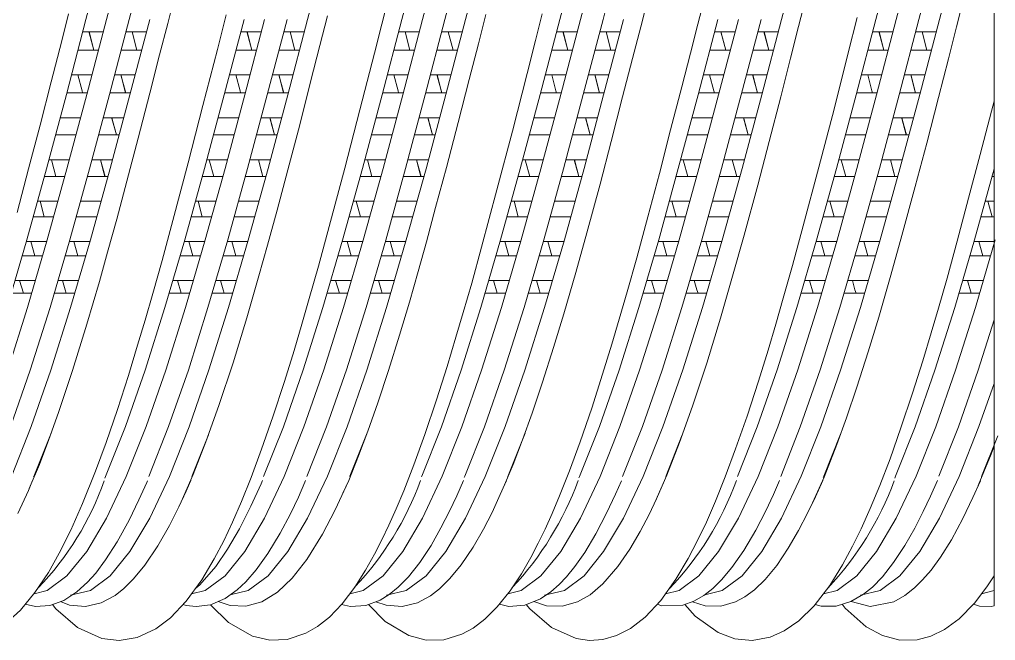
# Model space of a CAD drawing. Header units: millimetres. Extents: x 4229 to 8429, y -1187 to 1783.
# Drawn here: x 6827.3 to 6948.8, y 1158.5 to 1235.7 of the extents above; entities that cross this region are included whole.
import ezdxf

# ---------------------------------------------------------------- set-up
doc = ezdxf.new("R2010")
doc.units = ezdxf.units.MM

msp = doc.modelspace()

# ---------------------------------------------------------------- linework, layer by layer
at = {"lineweight": 5}
msp.add_line((6948.59, 1308.62), (6948.59, 1162.83), dxfattribs=at)
at = {"linetype": 'Continuous', "lineweight": 5}
for p, q in [((6838.06, 1245.06), (6835.61, 1235.73)), ((6840.62, 1245.06), (6838.17, 1235.73)), ((6843.42, 1245.06), (6840.98, 1235.73)), ((6865.65, 1245.09), (6863.18, 1235.72)), ((6877.39, 1245.09), (6874.91, 1235.72)), ((6879.94, 1245.09), (6877.47, 1235.72)), ((6882.75, 1245.09), (6880.27, 1235.72)), ((6885.29, 1245.06), (6882.84, 1235.73)), ((6897.02, 1245.06), (6894.57, 1235.73)), ((6899.58, 1245.06), (6897.13, 1235.73)), ((6902.38, 1245.06), (6899.94, 1235.73)), ((6924.61, 1245.09), (6922.13, 1235.72)), ((6936.35, 1245.09), (6933.87, 1235.72)), ((6938.9, 1245.09), (6936.43, 1235.72)), ((6941.71, 1245.09), (6939.23, 1235.72)), ((6944.24, 1245.06), (6941.8, 1235.73)), ((6846.69, 1238.85), (6845.78, 1235.26)), ((6905.85, 1239.64), (6904.63, 1234.84)), ((6925.52, 1239.74), (6924.28, 1234.88)), ((6945.16, 1239.68), (6943.93, 1234.83)), ((6872.42, 1235.18), (6873.16, 1238.08)), ((6911.74, 1235.18), (6912.47, 1238.04)), ((6832.59, 1233.09), (6833.43, 1236.44)), ((6851.97, 1232.01), (6853.07, 1236.32)), ((6865.66, 1236.21), (6864.72, 1232.51)), ((6885.35, 1236.35), (6884.44, 1232.72)), ((6891.56, 1233.11), (6892.39, 1236.44)), ((6835.61, 1235.73), (6833.17, 1226.4)), ((6838.17, 1235.73), (6835.72, 1226.4)), ((6840.98, 1235.73), (6838.53, 1226.4)), ((6843.54, 1235.74), (6841.07, 1226.37)), ((6845.78, 1235.26), (6844.77, 1231.34)), ((6855.28, 1235.74), (6852.8, 1226.37)), ((6857.83, 1235.74), (6855.36, 1226.37)), ((6860.64, 1235.74), (6858.16, 1226.37)), ((6863.18, 1235.72), (6860.73, 1226.38)), ((6871.49, 1231.54), (6872.42, 1235.18)), ((6874.91, 1235.72), (6872.46, 1226.38)), ((6877.47, 1235.72), (6875.02, 1226.38)), ((6880.27, 1235.72), (6877.83, 1226.38)), ((6882.84, 1235.73), (6880.39, 1226.4)), ((6894.57, 1235.73), (6892.13, 1226.4)), ((6897.13, 1235.73), (6894.68, 1226.4)), ((6899.94, 1235.73), (6897.49, 1226.4)), ((6902.5, 1235.74), (6900.02, 1226.37)), ((6910.81, 1231.56), (6911.74, 1235.18)), ((6914.24, 1235.74), (6911.76, 1226.37)), ((6916.79, 1235.74), (6914.32, 1226.37)), ((6919.6, 1235.74), (6917.12, 1226.37)), ((6922.13, 1235.72), (6919.69, 1226.38)), ((6930.46, 1231.59), (6931.58, 1235.98)), ((6933.87, 1235.72), (6931.42, 1226.38)), ((6936.43, 1235.72), (6933.98, 1226.38)), ((6939.23, 1235.72), (6936.79, 1226.38)), ((6941.8, 1235.73), (6939.35, 1226.4)), ((6835.21, 1234.19), (6837.76, 1234.19)), ((6835.35, 1234.8), (6835.35, 1234.8)), ((6835.35, 1234.19), (6837.74, 1234.19)), ((6836.03, 1234.07), (6836, 1234.19)), ((6836.6, 1231.93), (6836.01, 1234.19)), ((6836.59, 1231.93), (6836.03, 1234.07)), ((6840.55, 1234.19), (6843.11, 1234.19)), ((6840.57, 1234.19), (6843.12, 1234.19)), ((6841.96, 1231.93), (6841.36, 1234.19)), ((6841.96, 1231.93), (6841.37, 1234.19)), ((6854.86, 1234.19), (6857.41, 1234.19)), ((6855, 1234.8), (6855, 1234.8)), ((6855, 1234.19), (6857.39, 1234.19)), ((6855.68, 1234.07), (6855.65, 1234.19)), ((6856.25, 1231.93), (6855.66, 1234.19)), ((6856.25, 1231.93), (6855.68, 1234.07)), ((6860.2, 1234.19), (6862.77, 1234.19)), ((6860.22, 1234.19), (6862.78, 1234.19)), ((6861.61, 1231.93), (6861.01, 1234.19)), ((6861.61, 1231.93), (6861.02, 1234.19)), ((6874.53, 1234.19), (6877.09, 1234.19)), ((6874.67, 1234.8), (6874.67, 1234.8)), ((6874.67, 1234.19), (6877.06, 1234.19)), ((6875.35, 1234.07), (6875.32, 1234.19)), ((6875.92, 1231.93), (6875.33, 1234.19)), ((6875.92, 1231.93), (6875.35, 1234.07)), ((6879.87, 1234.19), (6882.44, 1234.19)), ((6879.89, 1234.19), (6882.45, 1234.19)), ((6881.28, 1231.93), (6880.68, 1234.19)), ((6881.28, 1231.93), (6880.69, 1234.19)), ((6894.17, 1234.19), (6896.72, 1234.19)), ((6894.31, 1234.8), (6894.31, 1234.8)), ((6894.31, 1234.19), (6896.7, 1234.19)), ((6894.99, 1234.07), (6894.96, 1234.19)), ((6895.56, 1231.93), (6894.97, 1234.19)), ((6895.55, 1231.93), (6894.99, 1234.07)), ((6899.51, 1234.19), (6902.07, 1234.19)), ((6899.53, 1234.19), (6902.08, 1234.19)), ((6900.92, 1231.93), (6900.32, 1234.19)), ((6900.92, 1231.93), (6900.33, 1234.19)), ((6904.63, 1234.84), (6903.62, 1230.9)), ((6913.82, 1234.19), (6916.37, 1234.19)), ((6913.96, 1234.8), (6913.96, 1234.8)), ((6913.96, 1234.19), (6916.35, 1234.19)), ((6914.64, 1234.07), (6914.61, 1234.19)), ((6915.21, 1231.93), (6914.62, 1234.19)), ((6915.21, 1231.93), (6914.64, 1234.07)), ((6919.16, 1234.19), (6921.72, 1234.19)), ((6919.18, 1234.19), (6921.74, 1234.19)), ((6920.57, 1231.93), (6919.97, 1234.19)), ((6920.57, 1231.93), (6919.98, 1234.19)), ((6924.28, 1234.88), (6923.27, 1230.92)), ((6933.48, 1234.19), (6936.04, 1234.19)), ((6933.62, 1234.8), (6933.62, 1234.8)), ((6933.62, 1234.19), (6936.02, 1234.19)), ((6934.31, 1234.07), (6934.27, 1234.19)), ((6934.87, 1231.93), (6934.29, 1234.19)), ((6934.87, 1231.93), (6934.31, 1234.07)), ((6938.82, 1234.19), (6941.39, 1234.19)), ((6938.85, 1234.19), (6941.4, 1234.19)), ((6940.23, 1231.93), (6939.64, 1234.19)), ((6940.24, 1231.93), (6939.65, 1234.19)), ((6943.93, 1234.83), (6942.92, 1230.86)), ((6831.29, 1227.97), (6832.59, 1233.09)), ((6864.72, 1232.51), (6863.56, 1227.99)), ((6884.44, 1232.72), (6883.3, 1228.26)), ((6890.52, 1229.04), (6891.56, 1233.11)), ((6837.17, 1231.93), (6834.62, 1231.93)), ((6837.15, 1231.93), (6835.35, 1231.93)), ((6842.53, 1231.93), (6839.96, 1231.93)), ((6842.53, 1231.93), (6839.98, 1231.93)), ((6844.77, 1231.34), (6843.54, 1226.56)), ((6850.17, 1225.04), (6851.97, 1232.01)), ((6856.83, 1231.93), (6854.27, 1231.93)), ((6856.8, 1231.93), (6855, 1231.93)), ((6862.18, 1231.93), (6859.61, 1231.93)), ((6862.18, 1231.93), (6859.63, 1231.93)), ((6869.7, 1224.5), (6871.49, 1231.54)), ((6876.5, 1231.93), (6873.94, 1231.93)), ((6876.47, 1231.93), (6874.67, 1231.93)), ((6881.85, 1231.93), (6879.28, 1231.93)), ((6881.85, 1231.93), (6879.3, 1231.93)), ((6896.13, 1231.93), (6893.58, 1231.93)), ((6896.11, 1231.93), (6894.31, 1231.93)), ((6901.49, 1231.93), (6898.92, 1231.93)), ((6901.49, 1231.93), (6898.94, 1231.93)), ((6909.73, 1227.36), (6910.81, 1231.56)), ((6915.79, 1231.93), (6913.23, 1231.93)), ((6915.76, 1231.93), (6913.96, 1231.93)), ((6921.14, 1231.93), (6918.57, 1231.93)), ((6921.14, 1231.93), (6918.59, 1231.93)), ((6928.68, 1224.57), (6930.46, 1231.59)), ((6935.45, 1231.93), (6932.9, 1231.93)), ((6935.42, 1231.93), (6933.62, 1231.93)), ((6940.8, 1231.93), (6938.23, 1231.93)), ((6940.81, 1231.93), (6938.26, 1231.93)), ((6903.62, 1230.9), (6902.38, 1226.11)), ((6923.27, 1230.92), (6922.05, 1226.13)), ((6942.92, 1230.86), (6941.68, 1226.02)), ((6833.81, 1228.84), (6836.36, 1228.84)), ((6834.6, 1228.84), (6835.12, 1226.86)), ((6835.35, 1228.84), (6836.34, 1228.84)), ((6839.15, 1228.84), (6841.71, 1228.84)), ((6839.17, 1228.84), (6841.71, 1228.84)), ((6839.96, 1228.84), (6839.99, 1228.73)), ((6839.97, 1228.84), (6840.52, 1226.76)), ((6853.46, 1228.84), (6856.01, 1228.84)), ((6854.25, 1228.84), (6854.78, 1226.86)), ((6855, 1228.84), (6855.99, 1228.84)), ((6858.8, 1228.84), (6861.36, 1228.84)), ((6858.82, 1228.84), (6861.36, 1228.84)), ((6859.61, 1228.84), (6859.64, 1228.73)), ((6859.62, 1228.84), (6860.17, 1226.76)), ((6873.13, 1228.84), (6875.68, 1228.84)), ((6873.92, 1228.84), (6874.45, 1226.86)), ((6874.67, 1228.84), (6875.66, 1228.84)), ((6878.47, 1228.84), (6881.04, 1228.84)), ((6878.49, 1228.84), (6881.04, 1228.84)), ((6879.28, 1228.84), (6879.31, 1228.73)), ((6879.29, 1228.84), (6879.84, 1226.76)), ((6888.66, 1221.84), (6890.52, 1229.04)), ((6892.77, 1228.84), (6895.32, 1228.84)), ((6893.56, 1228.84), (6894.08, 1226.86)), ((6894.31, 1228.84), (6895.3, 1228.84)), ((6898.11, 1228.84), (6900.67, 1228.84)), ((6898.13, 1228.84), (6900.67, 1228.84)), ((6898.92, 1228.84), (6898.95, 1228.73)), ((6898.92, 1228.84), (6899.48, 1226.76)), ((6912.42, 1228.84), (6914.97, 1228.84)), ((6913.21, 1228.84), (6913.74, 1226.86)), ((6913.96, 1228.84), (6914.95, 1228.84)), ((6917.76, 1228.84), (6920.32, 1228.84)), ((6917.78, 1228.84), (6920.32, 1228.84)), ((6918.57, 1228.84), (6918.6, 1228.73)), ((6918.58, 1228.84), (6919.13, 1226.76)), ((6932.08, 1228.84), (6934.64, 1228.84)), ((6932.88, 1228.84), (6933.4, 1226.86)), ((6933.62, 1228.84), (6934.62, 1228.84)), ((6937.42, 1228.84), (6939.99, 1228.84)), ((6937.45, 1228.84), (6939.99, 1228.84)), ((6938.24, 1228.84), (6938.27, 1228.73)), ((6938.24, 1228.84), (6938.79, 1226.76)), ((6829.9, 1222.61), (6831.29, 1227.97)), ((6839.99, 1228.73), (6840.55, 1226.62)), ((6859.64, 1228.73), (6860.2, 1226.62)), ((6863.56, 1227.99), (6862.2, 1222.66)), ((6879.31, 1228.73), (6879.87, 1226.62)), ((6883.3, 1228.26), (6881.93, 1222.95)), ((6898.95, 1228.73), (6899.51, 1226.62)), ((6918.6, 1228.73), (6919.16, 1226.62)), ((6938.27, 1228.73), (6938.83, 1226.62)), ((6835.77, 1226.62), (6833.22, 1226.62)), ((6835.12, 1226.86), (6835.19, 1226.62)), ((6835.76, 1226.62), (6835.35, 1226.62)), ((6841.13, 1226.62), (6838.57, 1226.62)), ((6841.12, 1226.62), (6838.58, 1226.62)), ((6840.52, 1226.76), (6840.55, 1226.62)), ((6843.54, 1226.56), (6842.1, 1221)), ((6855.42, 1226.62), (6852.87, 1226.62)), ((6854.78, 1226.86), (6854.84, 1226.62)), ((6855.41, 1226.62), (6855, 1226.62)), ((6860.78, 1226.62), (6858.22, 1226.62)), ((6860.77, 1226.62), (6858.24, 1226.62)), ((6860.17, 1226.76), (6860.2, 1226.62)), ((6875.1, 1226.62), (6872.54, 1226.62)), ((6874.45, 1226.86), (6874.51, 1226.62)), ((6875.08, 1226.62), (6874.67, 1226.62)), ((6880.45, 1226.62), (6877.89, 1226.62)), ((6880.45, 1226.62), (6877.91, 1226.62)), ((6879.84, 1226.76), (6879.88, 1226.62)), ((6894.73, 1226.62), (6892.18, 1226.62)), ((6894.08, 1226.86), (6894.15, 1226.62)), ((6894.71, 1226.62), (6894.31, 1226.62)), ((6900.09, 1226.62), (6897.52, 1226.62)), ((6900.08, 1226.62), (6897.54, 1226.62)), ((6899.48, 1226.76), (6899.51, 1226.62)), ((6908.35, 1222), (6909.73, 1227.36)), ((6914.38, 1226.62), (6911.83, 1226.62)), ((6913.74, 1226.86), (6913.8, 1226.62)), ((6914.37, 1226.62), (6913.96, 1226.62)), ((6919.74, 1226.62), (6917.18, 1226.62)), ((6919.73, 1226.62), (6917.2, 1226.62)), ((6919.13, 1226.76), (6919.16, 1226.62)), ((6934.05, 1226.62), (6931.5, 1226.62)), ((6933.4, 1226.86), (6933.46, 1226.62)), ((6934.03, 1226.62), (6933.62, 1226.62)), ((6939.4, 1226.62), (6936.84, 1226.62)), ((6939.4, 1226.62), (6936.86, 1226.62)), ((6938.79, 1226.76), (6938.83, 1226.62)), ((6833.17, 1226.4), (6830.69, 1217.19)), ((6835.72, 1226.4), (6833.25, 1217.19)), ((6838.53, 1226.4), (6836.05, 1217.19)), ((6841.07, 1226.37), (6838.62, 1217.2)), ((6852.8, 1226.37), (6850.35, 1217.2)), ((6855.36, 1226.37), (6852.91, 1217.2)), ((6858.16, 1226.37), (6855.72, 1217.2)), ((6860.73, 1226.38), (6858.28, 1217.21)), ((6872.46, 1226.38), (6870.02, 1217.21)), ((6875.02, 1226.38), (6872.57, 1217.21)), ((6877.83, 1226.38), (6875.38, 1217.21)), ((6880.39, 1226.4), (6877.92, 1217.19)), ((6892.13, 1226.4), (6889.65, 1217.19)), ((6894.68, 1226.4), (6892.21, 1217.19)), ((6897.49, 1226.4), (6895.01, 1217.19)), ((6900.02, 1226.37), (6897.58, 1217.2)), ((6902.38, 1226.11), (6900.95, 1220.56)), ((6911.76, 1226.37), (6909.31, 1217.2)), ((6914.32, 1226.37), (6911.87, 1217.2)), ((6917.12, 1226.37), (6914.68, 1217.2)), ((6919.69, 1226.38), (6917.24, 1217.21)), ((6922.05, 1226.13), (6920.62, 1220.55)), ((6931.42, 1226.38), (6928.98, 1217.21)), ((6933.98, 1226.38), (6931.53, 1217.21)), ((6936.79, 1226.38), (6934.34, 1217.21)), ((6939.35, 1226.4), (6936.87, 1217.19)), ((6941.68, 1226.02), (6940.21, 1220.37)), ((6948.28, 1224.36), (6948.59, 1225.58)), ((6835.35, 1225.04), (6835.35, 1225.04)), ((6848.33, 1217.92), (6850.17, 1225.04)), ((6855, 1225.04), (6855, 1225.04)), ((6867.83, 1217.27), (6869.7, 1224.5)), ((6874.67, 1225.04), (6874.67, 1225.04)), ((6894.31, 1225.04), (6894.31, 1225.04)), ((6913.96, 1225.04), (6913.96, 1225.04)), ((6926.81, 1217.36), (6928.68, 1224.57)), ((6933.62, 1225.04), (6933.62, 1225.04)), ((6946.87, 1218.95), (6948.28, 1224.36)), ((6832.4, 1223.53), (6834.95, 1223.53)), ((6837.75, 1223.53), (6840.3, 1223.53)), ((6837.76, 1223.53), (6840.3, 1223.53)), ((6839.11, 1222.45), (6838.82, 1223.53)), ((6838.85, 1223.41), (6838.82, 1223.53)), ((6839.4, 1221.38), (6838.85, 1223.41)), ((6852.05, 1223.53), (6854.6, 1223.53)), ((6857.41, 1223.53), (6859.95, 1223.53)), ((6857.41, 1223.53), (6859.95, 1223.53)), ((6858.76, 1222.45), (6858.47, 1223.53)), ((6858.51, 1223.41), (6858.47, 1223.53)), ((6859.05, 1221.38), (6858.51, 1223.41)), ((6871.72, 1223.53), (6874.27, 1223.53)), ((6877.08, 1223.53), (6879.63, 1223.53)), ((6877.08, 1223.53), (6879.62, 1223.53)), ((6878.43, 1222.45), (6878.14, 1223.53)), ((6878.18, 1223.41), (6878.14, 1223.53)), ((6878.72, 1221.38), (6878.18, 1223.41)), ((6881.93, 1222.95), (6880.45, 1217.33)), ((6891.36, 1223.53), (6893.91, 1223.53)), ((6896.71, 1223.53), (6899.26, 1223.53)), ((6896.72, 1223.53), (6899.26, 1223.53)), ((6898.07, 1222.45), (6897.78, 1223.53)), ((6897.81, 1223.41), (6897.78, 1223.53)), ((6898.36, 1221.38), (6897.81, 1223.41)), ((6911.01, 1223.53), (6913.56, 1223.53)), ((6916.36, 1223.53), (6918.91, 1223.53)), ((6916.37, 1223.53), (6918.91, 1223.53)), ((6917.72, 1222.45), (6917.43, 1223.53)), ((6917.47, 1223.41), (6917.43, 1223.53)), ((6918.01, 1221.38), (6917.47, 1223.41)), ((6930.67, 1223.53), (6933.23, 1223.53)), ((6936.03, 1223.53), (6938.58, 1223.53)), ((6936.04, 1223.53), (6938.58, 1223.53)), ((6937.39, 1222.45), (6937.1, 1223.53)), ((6937.13, 1223.41), (6937.1, 1223.53)), ((6937.67, 1221.38), (6937.13, 1223.41)), ((6828.48, 1217.18), (6829.9, 1222.61)), ((6839.4, 1221.38), (6839.11, 1222.45)), ((6859.05, 1221.38), (6858.76, 1222.45)), ((6862.2, 1222.66), (6860.73, 1217.04)), ((6878.72, 1221.38), (6878.43, 1222.45)), ((6886.74, 1214.54), (6888.66, 1221.84)), ((6898.36, 1221.38), (6898.07, 1222.45)), ((6906.95, 1216.61), (6908.35, 1222)), ((6918.01, 1221.38), (6917.72, 1222.45)), ((6937.68, 1221.38), (6937.39, 1222.45)), ((6834.37, 1221.38), (6831.82, 1221.38)), ((6839.73, 1221.38), (6837.18, 1221.38)), ((6839.72, 1221.38), (6837.18, 1221.38)), ((6842.1, 1221), (6840.7, 1215.62)), ((6854.02, 1221.38), (6851.47, 1221.38)), ((6859.37, 1221.38), (6856.83, 1221.38)), ((6859.38, 1221.38), (6856.84, 1221.38)), ((6873.69, 1221.38), (6871.14, 1221.38)), ((6879.05, 1221.38), (6876.5, 1221.38)), ((6879.05, 1221.38), (6876.51, 1221.38)), ((6893.33, 1221.38), (6890.78, 1221.38)), ((6898.69, 1221.38), (6896.14, 1221.38)), ((6898.68, 1221.38), (6896.14, 1221.38)), ((6900.95, 1220.56), (6899.57, 1215.27)), ((6912.98, 1221.38), (6910.43, 1221.38)), ((6918.33, 1221.38), (6915.79, 1221.38)), ((6918.34, 1221.38), (6915.8, 1221.38)), ((6920.62, 1220.55), (6919.19, 1215.15)), ((6932.65, 1221.38), (6930.1, 1221.38)), ((6938, 1221.38), (6935.46, 1221.38)), ((6938, 1221.38), (6935.46, 1221.38)), ((6940.21, 1220.37), (6938.78, 1214.98)), ((6830.98, 1218.29), (6833.54, 1218.29)), ((6831.35, 1218.13), (6831.31, 1218.29)), ((6831.87, 1216.23), (6831.35, 1218.13)), ((6836.35, 1218.29), (6838.9, 1218.29)), ((6836.35, 1218.29), (6838.89, 1218.29)), ((6837.41, 1218.29), (6837.76, 1216.98)), ((6837.42, 1218.29), (6837.98, 1216.23)), ((6846.44, 1210.75), (6848.33, 1217.92)), ((6850.64, 1218.29), (6853.19, 1218.29)), ((6851, 1218.13), (6850.96, 1218.29)), ((6851.52, 1216.23), (6851, 1218.13)), ((6856, 1218.29), (6858.55, 1218.29)), ((6856, 1218.29), (6858.54, 1218.29)), ((6857.06, 1218.29), (6857.41, 1216.98)), ((6857.07, 1218.29), (6857.63, 1216.23)), ((6870.31, 1218.29), (6872.86, 1218.29)), ((6870.67, 1218.13), (6870.63, 1218.29)), ((6871.19, 1216.23), (6870.67, 1218.13)), ((6875.67, 1218.29), (6878.22, 1218.29)), ((6875.67, 1218.29), (6878.21, 1218.29)), ((6876.73, 1218.29), (6877.08, 1216.98)), ((6876.74, 1218.29), (6877.31, 1216.23)), ((6889.94, 1218.29), (6892.5, 1218.29)), ((6890.31, 1218.13), (6890.27, 1218.29)), ((6890.83, 1216.23), (6890.31, 1218.13)), ((6895.31, 1218.29), (6897.86, 1218.29)), ((6895.31, 1218.29), (6897.84, 1218.29)), ((6896.37, 1218.29), (6896.72, 1216.98)), ((6896.38, 1218.29), (6896.94, 1216.23)), ((6909.6, 1218.29), (6912.15, 1218.29)), ((6909.96, 1218.13), (6909.92, 1218.29)), ((6910.48, 1216.23), (6909.96, 1218.13)), ((6914.96, 1218.29), (6917.51, 1218.29)), ((6914.96, 1218.29), (6917.5, 1218.29)), ((6916.02, 1218.29), (6916.37, 1216.98)), ((6916.03, 1218.29), (6916.59, 1216.23)), ((6929.26, 1218.29), (6931.81, 1218.29)), ((6929.63, 1218.13), (6929.58, 1218.29)), ((6930.15, 1216.23), (6929.63, 1218.13)), ((6934.62, 1218.29), (6937.16, 1218.29)), ((6934.63, 1218.29), (6937.17, 1218.29)), ((6935.69, 1218.29), (6936.04, 1216.98)), ((6935.7, 1218.29), (6936.26, 1216.23)), ((6945.43, 1213.51), (6946.87, 1218.95)), ((6827.04, 1211.73), (6828.48, 1217.18)), ((6830.69, 1217.19), (6828.24, 1208.33)), ((6833.25, 1217.19), (6830.8, 1208.33)), ((6836.05, 1217.19), (6833.61, 1208.33)), ((6838.62, 1217.2), (6836.17, 1208.34)), ((6837.76, 1216.98), (6837.96, 1216.23)), ((6850.35, 1217.2), (6847.91, 1208.34)), ((6852.91, 1217.2), (6850.46, 1208.34)), ((6855.72, 1217.2), (6853.27, 1208.34)), ((6858.28, 1217.21), (6855.81, 1208.32)), ((6857.41, 1216.98), (6857.61, 1216.23)), ((6860.73, 1217.04), (6859.39, 1212.04)), ((6865.88, 1209.98), (6867.83, 1217.27)), ((6870.02, 1217.21), (6867.54, 1208.32)), ((6872.57, 1217.21), (6870.1, 1208.32)), ((6875.38, 1217.21), (6872.9, 1208.32)), ((6877.92, 1217.19), (6875.47, 1208.33)), ((6877.08, 1216.98), (6877.29, 1216.23)), ((6880.45, 1217.33), (6879.12, 1212.36)), ((6889.65, 1217.19), (6887.2, 1208.33)), ((6892.21, 1217.19), (6889.76, 1208.33)), ((6895.01, 1217.19), (6892.57, 1208.33)), ((6897.58, 1217.2), (6895.13, 1208.34)), ((6896.72, 1216.98), (6896.92, 1216.23)), ((6909.31, 1217.2), (6906.87, 1208.34)), ((6911.87, 1217.2), (6909.42, 1208.34)), ((6914.68, 1217.2), (6912.23, 1208.34)), ((6917.24, 1217.21), (6914.76, 1208.32)), ((6916.37, 1216.98), (6916.57, 1216.23)), ((6924.86, 1210.07), (6926.81, 1217.36)), ((6928.98, 1217.21), (6926.5, 1208.32)), ((6931.53, 1217.21), (6929.06, 1208.32)), ((6934.34, 1217.21), (6931.86, 1208.32)), ((6936.87, 1217.19), (6934.43, 1208.33)), ((6936.04, 1216.98), (6936.24, 1216.23)), ((6948.61, 1217.19), (6946.16, 1208.33)), ((6832.97, 1216.23), (6830.43, 1216.23)), ((6838.33, 1216.23), (6835.79, 1216.23)), ((6838.32, 1216.23), (6835.79, 1216.23)), ((6840.7, 1215.62), (6839.44, 1210.9)), ((6852.62, 1216.23), (6850.08, 1216.23)), ((6857.99, 1216.23), (6855.44, 1216.23)), ((6857.97, 1216.23), (6855.45, 1216.23)), ((6872.29, 1216.23), (6869.75, 1216.23)), ((6877.66, 1216.23), (6875.11, 1216.23)), ((6877.64, 1216.23), (6875.12, 1216.23)), ((6891.93, 1216.23), (6889.39, 1216.23)), ((6897.29, 1216.23), (6894.75, 1216.23)), ((6897.28, 1216.23), (6894.75, 1216.23)), ((6905.52, 1211.19), (6906.95, 1216.61)), ((6911.58, 1216.23), (6909.04, 1216.23)), ((6916.95, 1216.23), (6914.4, 1216.23)), ((6916.93, 1216.23), (6914.4, 1216.23)), ((6931.25, 1216.23), (6928.7, 1216.23)), ((6936.61, 1216.23), (6934.07, 1216.23)), ((6936.6, 1216.23), (6934.07, 1216.23)), ((6948.59, 1216.23), (6948.35, 1216.23)), ((6835.35, 1214.61), (6835.35, 1214.64)), ((6855, 1214.61), (6855, 1214.64)), ((6874.67, 1214.61), (6874.67, 1214.64)), ((6884.84, 1207.42), (6886.74, 1214.54)), ((6894.31, 1214.61), (6894.31, 1214.64)), ((6899.57, 1215.27), (6897.94, 1209.23)), ((6913.96, 1214.61), (6913.96, 1214.64)), ((6919.19, 1215.15), (6917.5, 1208.94)), ((6933.62, 1214.61), (6933.62, 1214.64)), ((6938.78, 1214.98), (6937.14, 1208.9)), ((6829.57, 1213.15), (6832.12, 1213.15)), ((6829.91, 1213.15), (6830.43, 1211.22)), ((6834.94, 1213.15), (6837.49, 1213.15)), ((6835.35, 1213.15), (6837.47, 1213.15)), ((6849.23, 1213.15), (6851.77, 1213.15)), ((6849.56, 1213.15), (6850.08, 1211.22)), ((6854.59, 1213.15), (6857.14, 1213.15)), ((6855, 1213.15), (6857.12, 1213.15)), ((6868.9, 1213.15), (6871.44, 1213.15)), ((6869.23, 1213.15), (6869.76, 1211.22)), ((6874.26, 1213.15), (6876.81, 1213.15)), ((6874.67, 1213.15), (6876.79, 1213.15)), ((6888.53, 1213.15), (6891.08, 1213.15)), ((6888.87, 1213.15), (6889.39, 1211.22)), ((6893.9, 1213.15), (6896.45, 1213.15)), ((6894.31, 1213.15), (6896.43, 1213.15)), ((6908.19, 1213.15), (6910.73, 1213.15)), ((6908.52, 1213.15), (6909.04, 1211.22)), ((6913.55, 1213.15), (6916.1, 1213.15)), ((6913.96, 1213.15), (6916.08, 1213.15)), ((6927.85, 1213.15), (6930.39, 1213.15)), ((6928.18, 1213.15), (6928.71, 1211.22)), ((6933.21, 1213.15), (6935.77, 1213.15)), ((6933.62, 1213.15), (6935.75, 1213.15)), ((6944, 1208.17), (6945.43, 1213.51)), ((6947.5, 1213.15), (6948.59, 1213.15)), ((6947.83, 1213.15), (6948.36, 1211.22)), ((6859.39, 1212.04), (6858.19, 1207.67)), ((6879.12, 1212.36), (6877.96, 1208.08)), ((6831.59, 1211.22), (6829.04, 1211.22)), ((6836.96, 1211.22), (6834.4, 1211.22)), ((6836.94, 1211.22), (6835.35, 1211.22)), ((6839.44, 1210.9), (6838.31, 1206.82)), ((6845.08, 1205.78), (6846.44, 1210.75)), ((6851.24, 1211.22), (6848.69, 1211.22)), ((6856.62, 1211.22), (6854.05, 1211.22)), ((6856.59, 1211.22), (6855, 1211.22)), ((6870.91, 1211.22), (6868.36, 1211.22)), ((6876.29, 1211.22), (6873.72, 1211.22)), ((6876.27, 1211.22), (6874.67, 1211.22)), ((6890.55, 1211.22), (6888, 1211.22)), ((6895.92, 1211.22), (6893.36, 1211.22)), ((6895.9, 1211.22), (6894.31, 1211.22)), ((6904.13, 1206.1), (6905.52, 1211.19)), ((6910.2, 1211.22), (6907.65, 1211.22)), ((6915.57, 1211.22), (6913.01, 1211.22)), ((6915.55, 1211.22), (6913.96, 1211.22)), ((6929.86, 1211.22), (6927.31, 1211.22)), ((6935.24, 1211.22), (6932.68, 1211.22)), ((6935.22, 1211.22), (6933.62, 1211.22)), ((6948.59, 1211.22), (6946.96, 1211.22)), ((6864.53, 1205.08), (6865.88, 1209.98)), ((6923.5, 1205.13), (6924.86, 1210.07)), ((6828.24, 1208.33), (6825.8, 1199.94)), ((6830.8, 1208.33), (6828.35, 1199.94)), ((6833.61, 1208.33), (6831.16, 1199.94)), ((6836.17, 1208.34), (6833.7, 1199.92)), ((6847.91, 1208.34), (6845.43, 1199.92)), ((6850.46, 1208.34), (6847.99, 1199.92)), ((6853.27, 1208.34), (6850.79, 1199.92)), ((6855.81, 1208.32), (6853.36, 1199.93)), ((6867.54, 1208.32), (6865.09, 1199.93)), ((6870.1, 1208.32), (6867.65, 1199.93)), ((6872.9, 1208.32), (6870.46, 1199.93)), ((6875.47, 1208.33), (6873.02, 1199.94)), ((6887.2, 1208.33), (6884.76, 1199.94)), ((6889.76, 1208.33), (6887.31, 1199.94)), ((6892.57, 1208.33), (6890.12, 1199.94)), ((6895.13, 1208.34), (6892.66, 1199.92)), ((6897.94, 1209.23), (6896.55, 1204.28)), ((6906.87, 1208.34), (6904.39, 1199.92)), ((6909.42, 1208.34), (6906.95, 1199.92)), ((6912.23, 1208.34), (6909.75, 1199.92)), ((6914.76, 1208.32), (6912.32, 1199.93)), ((6917.5, 1208.94), (6916.06, 1203.81)), ((6926.5, 1208.32), (6924.05, 1199.93)), ((6929.06, 1208.32), (6926.61, 1199.93)), ((6931.86, 1208.32), (6929.42, 1199.93)), ((6934.43, 1208.33), (6931.98, 1199.94)), ((6937.14, 1208.9), (6935.77, 1203.94)), ((6946.16, 1208.33), (6943.72, 1199.94)), ((6948.72, 1208.33), (6946.27, 1199.94)), ((6828.18, 1208.13), (6830.72, 1208.13)), ((6829.27, 1206.36), (6828.76, 1208.13)), ((6833.54, 1208.13), (6836.08, 1208.13)), ((6834.62, 1206.36), (6834.12, 1208.13)), ((6835.35, 1208.13), (6836.06, 1208.13)), ((6847.83, 1208.13), (6850.37, 1208.13)), ((6848.92, 1206.36), (6848.42, 1208.13)), ((6853.19, 1208.13), (6855.73, 1208.13)), ((6854.27, 1206.36), (6853.77, 1208.13)), ((6855, 1208.13), (6855.71, 1208.13)), ((6858.19, 1207.67), (6857.12, 1203.86)), ((6867.5, 1208.13), (6870.04, 1208.13)), ((6868.6, 1206.36), (6868.09, 1208.13)), ((6872.86, 1208.13), (6875.41, 1208.13)), ((6873.94, 1206.36), (6873.44, 1208.13)), ((6874.67, 1208.13), (6875.39, 1208.13)), ((6877.96, 1208.08), (6876.94, 1204.41)), ((6883.6, 1202.95), (6884.84, 1207.42)), ((6887.14, 1208.13), (6889.68, 1208.13)), ((6888.23, 1206.36), (6887.72, 1208.13)), ((6892.5, 1208.13), (6895.04, 1208.13)), ((6893.58, 1206.36), (6893.08, 1208.13)), ((6894.31, 1208.13), (6895.02, 1208.13)), ((6906.79, 1208.13), (6909.33, 1208.13)), ((6907.88, 1206.36), (6907.38, 1208.13)), ((6912.15, 1208.13), (6914.69, 1208.13)), ((6913.23, 1206.36), (6912.73, 1208.13)), ((6913.96, 1208.13), (6914.67, 1208.13)), ((6926.46, 1208.13), (6928.99, 1208.13)), ((6927.55, 1206.36), (6927.04, 1208.13)), ((6931.82, 1208.13), (6934.36, 1208.13)), ((6932.89, 1206.36), (6932.4, 1208.13)), ((6933.62, 1208.13), (6934.34, 1208.13)), ((6942.74, 1203.59), (6944, 1208.17)), ((6946.11, 1208.13), (6948.64, 1208.13)), ((6947.2, 1206.36), (6946.69, 1208.13)), ((6830.21, 1206.36), (6827.69, 1206.36)), ((6835.57, 1206.36), (6833.05, 1206.36)), ((6835.56, 1206.36), (6835.35, 1206.36)), ((6838.31, 1206.82), (6837.28, 1203.17)), ((6843.92, 1201.67), (6845.08, 1205.78)), ((6849.86, 1206.36), (6847.34, 1206.36)), ((6855.22, 1206.36), (6852.7, 1206.36)), ((6855.21, 1206.36), (6855, 1206.36)), ((6869.53, 1206.36), (6867.01, 1206.36)), ((6874.89, 1206.36), (6872.37, 1206.36)), ((6874.88, 1206.36), (6874.67, 1206.36)), ((6889.17, 1206.36), (6886.65, 1206.36)), ((6894.53, 1206.36), (6892.01, 1206.36)), ((6894.52, 1206.36), (6894.31, 1206.36)), ((6902.94, 1201.87), (6904.13, 1206.1)), ((6908.82, 1206.36), (6906.3, 1206.36)), ((6914.18, 1206.36), (6911.66, 1206.36)), ((6914.17, 1206.36), (6913.96, 1206.36)), ((6928.48, 1206.36), (6925.97, 1206.36)), ((6933.85, 1206.36), (6931.33, 1206.36)), ((6933.83, 1206.36), (6933.62, 1206.36)), ((6948.13, 1206.36), (6945.62, 1206.36)), ((6835.35, 1205.54), (6835.35, 1205.51)), ((6855, 1205.54), (6855, 1205.51)), ((6863.4, 1201.06), (6864.53, 1205.08)), ((6874.67, 1205.54), (6874.67, 1205.51)), ((6894.31, 1205.54), (6894.31, 1205.51)), ((6913.96, 1205.54), (6913.96, 1205.51)), ((6922.36, 1201.08), (6923.5, 1205.13)), ((6933.62, 1205.54), (6933.62, 1205.51)), ((6857.12, 1203.86), (6855.61, 1198.64)), ((6876.94, 1204.41), (6875.85, 1200.61)), ((6896.55, 1204.28), (6895.06, 1199.16)), ((6916.06, 1203.81), (6914.56, 1198.61)), ((6935.77, 1203.94), (6934.25, 1198.72)), ((6941.67, 1199.83), (6942.74, 1203.59)), ((6826.78, 1203.28), (6829.31, 1203.28)), ((6827.35, 1203.28), (6827.82, 1201.7)), ((6832.14, 1203.28), (6834.67, 1203.28)), ((6832.69, 1203.28), (6833.02, 1202.14)), ((6833.02, 1202.14), (6833.15, 1201.7)), ((6837.28, 1203.17), (6835.71, 1197.85)), ((6846.43, 1203.28), (6848.97, 1203.28)), ((6847, 1203.28), (6847.47, 1201.7)), ((6851.79, 1203.28), (6854.32, 1203.28)), ((6852.34, 1203.28), (6852.67, 1202.14)), ((6852.67, 1202.14), (6852.8, 1201.7)), ((6866.1, 1203.28), (6868.64, 1203.28)), ((6866.67, 1203.28), (6867.14, 1201.7)), ((6871.46, 1203.28), (6873.99, 1203.28)), ((6872.01, 1203.28), (6872.34, 1202.14)), ((6872.34, 1202.14), (6872.47, 1201.7)), ((6882.56, 1199.32), (6883.6, 1202.95)), ((6885.74, 1203.28), (6888.27, 1203.28)), ((6886.31, 1203.28), (6886.78, 1201.7)), ((6891.1, 1203.28), (6893.63, 1203.28)), ((6891.65, 1203.28), (6891.98, 1202.14)), ((6891.98, 1202.14), (6892.11, 1201.7)), ((6905.39, 1203.28), (6907.92, 1203.28)), ((6905.96, 1203.28), (6906.43, 1201.7)), ((6910.75, 1203.28), (6913.28, 1203.28)), ((6911.3, 1203.28), (6911.63, 1202.14)), ((6911.63, 1202.14), (6911.76, 1201.7)), ((6925.05, 1203.28), (6927.59, 1203.28)), ((6925.62, 1203.28), (6926.09, 1201.7)), ((6930.42, 1203.28), (6932.95, 1203.28)), ((6930.97, 1203.28), (6931.29, 1202.14)), ((6931.29, 1202.14), (6931.42, 1201.7)), ((6944.7, 1203.28), (6947.24, 1203.28)), ((6945.27, 1203.28), (6945.74, 1201.7)), ((6828.86, 1201.7), (6826.31, 1201.7)), ((6834.21, 1201.7), (6831.67, 1201.7)), ((6842.96, 1198.36), (6843.92, 1201.67)), ((6848.51, 1201.7), (6845.96, 1201.7)), ((6853.86, 1201.7), (6851.32, 1201.7)), ((6862.48, 1197.86), (6863.4, 1201.06)), ((6868.18, 1201.7), (6865.63, 1201.7)), ((6873.53, 1201.7), (6870.99, 1201.7)), ((6887.82, 1201.7), (6885.27, 1201.7)), ((6893.17, 1201.7), (6890.63, 1201.7)), ((6901.95, 1198.47), (6902.94, 1201.87)), ((6907.47, 1201.7), (6904.92, 1201.7)), ((6912.82, 1201.7), (6910.28, 1201.7)), ((6921.43, 1197.85), (6922.36, 1201.08)), ((6927.13, 1201.7), (6924.58, 1201.7)), ((6932.49, 1201.7), (6929.95, 1201.7)), ((6946.78, 1201.7), (6944.23, 1201.7)), ((6828.35, 1199.94), (6825.88, 1192.14)), ((6831.16, 1199.94), (6828.68, 1192.14)), ((6833.7, 1199.92), (6831.25, 1192.15)), ((6845.43, 1199.92), (6842.98, 1192.15)), ((6847.99, 1199.92), (6845.54, 1192.15)), ((6850.79, 1199.92), (6848.35, 1192.15)), ((6853.36, 1199.93), (6850.91, 1192.16)), ((6865.09, 1199.93), (6862.65, 1192.16)), ((6867.65, 1199.93), (6865.2, 1192.16)), ((6870.46, 1199.93), (6868.01, 1192.16)), ((6873.02, 1199.94), (6870.55, 1192.14)), ((6875.85, 1200.61), (6874.61, 1196.47)), ((6884.76, 1199.94), (6882.28, 1192.14)), ((6887.31, 1199.94), (6884.84, 1192.14)), ((6890.12, 1199.94), (6887.64, 1192.14)), ((6892.66, 1199.92), (6890.21, 1192.15)), ((6904.39, 1199.92), (6901.94, 1192.15)), ((6906.95, 1199.92), (6904.5, 1192.15)), ((6909.75, 1199.92), (6907.31, 1192.15)), ((6912.32, 1199.93), (6909.87, 1192.16)), ((6924.05, 1199.93), (6921.61, 1192.16)), ((6926.61, 1199.93), (6924.16, 1192.16)), ((6929.42, 1199.93), (6926.97, 1192.16)), ((6931.98, 1199.94), (6929.5, 1192.14)), ((6940.77, 1196.76), (6941.67, 1199.83)), ((6943.72, 1199.94), (6941.24, 1192.14)), ((6946.27, 1199.94), (6943.8, 1192.14)), ((6855.61, 1198.64), (6853.91, 1193.06)), ((6881.65, 1196.23), (6882.56, 1199.32)), ((6895.06, 1199.16), (6893.78, 1194.94)), ((6914.56, 1198.61), (6912.85, 1193)), ((6934.25, 1198.72), (6932.93, 1194.4)), ((6835.71, 1197.85), (6833.93, 1192.09)), ((6842.03, 1195.23), (6842.96, 1198.36)), ((6861.51, 1194.59), (6862.48, 1197.86)), ((6901.03, 1195.36), (6901.95, 1198.47)), ((6920.48, 1194.62), (6921.43, 1197.85)), ((6948.59, 1198.4), (6946.6, 1192.14)), ((6874.61, 1196.47), (6873.24, 1192.11)), ((6880.54, 1192.61), (6881.65, 1196.23)), ((6939.72, 1193.3), (6940.77, 1196.76)), ((6840.89, 1191.49), (6842.03, 1195.23)), ((6893.78, 1194.94), (6892.43, 1190.63)), ((6899.89, 1191.64), (6901.03, 1195.36)), ((6860.3, 1190.71), (6861.51, 1194.59)), ((6919.28, 1190.77), (6920.48, 1194.62)), ((6932.93, 1194.4), (6931.53, 1190.03)), ((6853.91, 1193.06), (6852.15, 1187.74)), ((6879.21, 1188.43), (6880.54, 1192.61)), ((6912.85, 1193), (6911.08, 1187.64)), ((6938.44, 1189.27), (6939.72, 1193.3)), ((6828.68, 1192.14), (6826.24, 1185.1)), ((6831.25, 1192.15), (6828.8, 1185.11)), ((6833.93, 1192.09), (6832.2, 1186.86)), ((6839.53, 1187.26), (6840.89, 1191.49)), ((6842.98, 1192.15), (6840.54, 1185.11)), ((6845.54, 1192.15), (6843.09, 1185.11)), ((6848.35, 1192.15), (6845.9, 1185.11)), ((6850.91, 1192.16), (6848.44, 1185.1)), ((6862.65, 1192.16), (6860.17, 1185.1)), ((6865.2, 1192.16), (6862.73, 1185.1)), ((6868.01, 1192.16), (6865.53, 1185.1)), ((6870.55, 1192.14), (6868.1, 1185.1)), ((6873.24, 1192.11), (6871.91, 1188.07)), ((6882.28, 1192.14), (6879.83, 1185.1)), ((6884.84, 1192.14), (6882.39, 1185.1)), ((6887.64, 1192.14), (6885.2, 1185.1)), ((6890.21, 1192.15), (6887.76, 1185.11)), ((6898.54, 1187.41), (6899.89, 1191.64)), ((6901.94, 1192.15), (6899.5, 1185.11)), ((6904.5, 1192.15), (6902.05, 1185.11)), ((6907.31, 1192.15), (6904.86, 1185.11)), ((6909.87, 1192.16), (6907.39, 1185.1)), ((6921.61, 1192.16), (6919.13, 1185.1)), ((6924.16, 1192.16), (6921.69, 1185.1)), ((6926.97, 1192.16), (6924.49, 1185.1)), ((6929.5, 1192.14), (6927.06, 1185.1)), ((6941.24, 1192.14), (6938.79, 1185.1)), ((6943.8, 1192.14), (6941.35, 1185.1)), ((6946.6, 1192.14), (6944.16, 1185.1)), ((6858.87, 1186.35), (6860.3, 1190.71)), ((6892.43, 1190.63), (6891.14, 1186.8)), ((6917.86, 1186.43), (6919.28, 1190.77)), ((6931.53, 1190.03), (6930.23, 1186.21)), ((6948.59, 1190.48), (6946.72, 1185.11)), ((6937, 1184.95), (6938.44, 1189.27)), ((6852.15, 1187.74), (6850.54, 1183.23)), ((6871.91, 1188.07), (6870.68, 1184.56)), ((6877.76, 1184.13), (6879.21, 1188.43)), ((6911.08, 1187.64), (6909.45, 1183.12)), ((6832.2, 1186.86), (6831, 1183.5)), ((6838.12, 1183.15), (6839.53, 1187.26)), ((6857.45, 1182.3), (6858.87, 1186.35)), ((6891.14, 1186.8), (6889.94, 1183.46)), ((6897.11, 1183.24), (6898.54, 1187.41)), ((6916.44, 1182.36), (6917.86, 1186.43)), ((6930.23, 1186.21), (6929.04, 1182.91)), ((6828.8, 1185.11), (6826.33, 1178.92)), ((6831.29, 1184.3), (6829.13, 1178.92)), ((6840.54, 1185.11), (6838.06, 1178.92)), ((6843.09, 1185.11), (6840.62, 1178.92)), ((6845.9, 1185.11), (6843.42, 1178.92)), ((6848.44, 1185.1), (6845.99, 1178.93)), ((6850.85, 1184.1), (6848.8, 1178.93)), ((6860.17, 1185.1), (6857.72, 1178.93)), ((6862.73, 1185.1), (6860.28, 1178.93)), ((6865.53, 1185.1), (6863.09, 1178.93)), ((6868.1, 1185.1), (6865.65, 1178.94)), ((6870.61, 1184.34), (6868.46, 1178.94)), ((6870.68, 1184.56), (6869.54, 1181.47)), ((6876.42, 1180.38), (6877.76, 1184.13)), ((6879.83, 1185.1), (6877.39, 1178.94)), ((6882.39, 1185.1), (6879.94, 1178.94)), ((6885.2, 1185.1), (6882.75, 1178.94)), ((6887.76, 1185.11), (6885.29, 1178.92)), ((6890.24, 1184.29), (6888.09, 1178.92)), ((6899.5, 1185.11), (6897.02, 1178.92)), ((6902.05, 1185.11), (6899.58, 1178.92)), ((6904.86, 1185.11), (6902.38, 1178.92)), ((6907.39, 1185.1), (6904.95, 1178.93)), ((6909.8, 1184.08), (6907.76, 1178.93)), ((6919.13, 1185.1), (6916.68, 1178.93)), ((6921.69, 1185.1), (6919.24, 1178.93)), ((6924.49, 1185.1), (6922.05, 1178.93)), ((6927.06, 1185.1), (6924.61, 1178.94)), ((6929.5, 1184.17), (6927.42, 1178.94)), ((6935.65, 1181.11), (6937, 1184.95)), ((6938.79, 1185.1), (6936.35, 1178.94)), ((6941.35, 1185.1), (6938.9, 1178.94)), ((6944.16, 1185.1), (6941.71, 1178.94)), ((6946.72, 1185.11), (6944.24, 1178.92)), ((6949.08, 1183.98), (6947.05, 1178.92)), ((6831, 1183.5), (6829.81, 1180.41)), ((6836.8, 1179.57), (6838.12, 1183.15)), ((6850.54, 1183.23), (6848.94, 1179.14)), ((6889.94, 1183.46), (6888.76, 1180.41)), ((6895.77, 1179.61), (6897.11, 1183.24)), ((6909.45, 1183.12), (6907.87, 1179.06)), ((6929.04, 1182.91), (6927.44, 1178.83)), ((6856.15, 1178.8), (6857.45, 1182.3)), ((6915.13, 1178.85), (6916.44, 1182.36)), ((6948.23, 1181.69), (6946.63, 1177.78)), ((6948.59, 1182.67), (6948.23, 1181.69)), ((6829.81, 1180.41), (6828.55, 1177.42)), ((6869.54, 1181.47), (6868.3, 1178.41)), ((6875.16, 1177.14), (6876.42, 1180.38)), ((6888.76, 1180.41), (6887.58, 1177.57)), ((6934.38, 1177.79), (6935.65, 1181.11)), ((6835.19, 1175.57), (6836.8, 1179.57)), ((6848.94, 1179.14), (6847.46, 1175.75)), ((6894.54, 1176.5), (6895.77, 1179.61)), ((6907.87, 1179.06), (6906.39, 1175.68)), ((6828.45, 1177.17), (6828.98, 1178.41)), ((6829.13, 1178.92), (6829.1, 1178.85)), ((6838.06, 1178.92), (6837.95, 1178.7)), ((6840.62, 1178.92), (6838.17, 1173.73)), ((6842.2, 1175.99), (6843.18, 1178.17)), ((6843.18, 1178.17), (6843.27, 1178.39)), ((6845.99, 1178.93), (6843.54, 1173.73)), ((6848.08, 1177.08), (6848.64, 1178.41)), ((6854.96, 1175.82), (6856.15, 1178.8)), ((6856.14, 1175.21), (6857.4, 1177.99)), ((6857.4, 1177.99), (6857.57, 1178.4)), ((6857.72, 1178.93), (6857.72, 1178.91)), ((6860.28, 1178.93), (6857.83, 1173.73)), ((6862.04, 1176.35), (6862.86, 1178.22)), ((6862.86, 1178.22), (6862.94, 1178.4)), ((6865.65, 1178.94), (6863.18, 1173.72)), ((6868.3, 1178.41), (6867.59, 1176.82)), ((6868, 1177.69), (6868.31, 1178.42)), ((6868.46, 1178.94), (6868.44, 1178.9)), ((6877.39, 1178.94), (6877.36, 1178.88)), ((6879.94, 1178.94), (6877.47, 1173.72)), ((6881.76, 1176.52), (6882.6, 1178.43)), ((6882.75, 1178.94), (6882.68, 1178.79)), ((6885.29, 1178.92), (6882.84, 1173.73)), ((6887, 1176.28), (6887.91, 1178.32)), ((6887.91, 1178.32), (6887.94, 1178.39)), ((6897.02, 1178.92), (6896.93, 1178.73)), ((6899.58, 1178.92), (6897.13, 1173.73)), ((6901.49, 1176.71), (6902.23, 1178.39)), ((6904.95, 1178.93), (6902.5, 1173.73)), ((6906.6, 1176.12), (6907.6, 1178.41)), ((6907.76, 1178.93), (6907.74, 1178.9)), ((6913.93, 1175.86), (6915.13, 1178.85)), ((6919.24, 1178.93), (6916.79, 1173.73)), ((6921.14, 1176.68), (6921.9, 1178.4)), ((6924.61, 1178.94), (6922.13, 1173.72)), ((6927.44, 1178.83), (6926, 1175.62)), ((6926.36, 1176.38), (6927.27, 1178.43)), ((6927.42, 1178.94), (6927.34, 1178.78)), ((6936.35, 1178.94), (6936.24, 1178.71)), ((6938.9, 1178.94), (6936.43, 1173.72)), ((6940.69, 1176.45), (6941.56, 1178.41)), ((6944.24, 1178.92), (6941.8, 1173.73)), ((6945.97, 1176.3), (6946.9, 1178.39)), ((6827.12, 1174.33), (6828.45, 1177.17)), ((6847.18, 1175.13), (6848.08, 1177.08)), ((6866.63, 1174.75), (6868, 1177.69)), ((6874.21, 1174.88), (6875.16, 1177.14)), ((6900.38, 1174.35), (6901.49, 1176.71)), ((6920.18, 1174.63), (6921.14, 1176.68)), ((6933.19, 1174.93), (6934.38, 1177.79)), ((6833.71, 1172.25), (6835.19, 1175.57)), ((6840.98, 1173.47), (6842.2, 1175.99)), ((6853.83, 1173.22), (6854.96, 1175.82)), ((6861.04, 1174.27), (6862.04, 1176.35)), ((6880.84, 1174.59), (6881.76, 1176.52)), ((6886.13, 1174.44), (6887, 1176.28)), ((6893.61, 1174.32), (6894.54, 1176.5)), ((6905.68, 1174.2), (6906.6, 1176.12)), ((6912.8, 1173.25), (6913.93, 1175.86)), ((6925.39, 1174.34), (6926.36, 1176.38)), ((6939.79, 1174.56), (6940.69, 1176.45)), ((6944.72, 1173.69), (6945.97, 1176.3)), ((6846, 1172.81), (6847.18, 1175.13)), ((6854.71, 1172.4), (6856.14, 1175.21)), ((6859.78, 1171.87), (6861.04, 1174.27)), ((6865.06, 1171.75), (6866.63, 1174.75)), ((6873.3, 1172.85), (6874.21, 1174.88)), ((6879.77, 1172.51), (6880.84, 1174.59)), ((6885.07, 1172.36), (6886.13, 1174.44)), ((6892.73, 1172.37), (6893.61, 1174.32)), ((6899.05, 1171.8), (6900.38, 1174.35)), ((6904.57, 1172.09), (6905.68, 1174.2)), ((6918.95, 1172.25), (6920.18, 1174.63)), ((6924.27, 1172.19), (6925.39, 1174.34)), ((6932.07, 1172.42), (6933.19, 1174.93)), ((6938.73, 1172.5), (6939.79, 1174.56)), ((6838.17, 1173.73), (6835.72, 1169.59)), ((6839.5, 1170.77), (6840.98, 1173.47)), ((6843.54, 1173.73), (6841.07, 1169.58)), ((6852.75, 1170.93), (6853.83, 1173.22)), ((6857.83, 1173.73), (6855.36, 1169.58)), ((6863.18, 1173.72), (6860.73, 1169.59)), ((6877.47, 1173.72), (6875.02, 1169.59)), ((6882.84, 1173.73), (6880.39, 1169.59)), ((6897.13, 1173.73), (6894.68, 1169.59)), ((6902.5, 1173.73), (6900.02, 1169.58)), ((6911.71, 1170.95), (6912.8, 1173.25)), ((6916.79, 1173.73), (6914.32, 1169.58)), ((6922.13, 1173.72), (6919.69, 1169.59)), ((6936.43, 1173.72), (6933.98, 1169.59)), ((6941.8, 1173.73), (6939.35, 1169.59)), ((6943.29, 1171.04), (6944.72, 1173.69)), ((6832.29, 1169.36), (6833.71, 1172.25)), ((6844.55, 1170.27), (6846, 1172.81)), ((6853.24, 1169.89), (6854.71, 1172.4)), ((6858.25, 1169.35), (6859.78, 1171.87)), ((6872.43, 1171.02), (6873.3, 1172.85)), ((6878.54, 1170.35), (6879.77, 1172.51)), ((6883.79, 1170.14), (6885.07, 1172.36)), ((6891.89, 1170.62), (6892.73, 1172.37)), ((6897.66, 1169.48), (6899.05, 1171.8)), ((6903.26, 1169.87), (6904.57, 1172.09)), ((6917.45, 1169.71), (6918.95, 1172.25)), ((6922.99, 1169.99), (6924.27, 1172.19)), ((6930.99, 1170.23), (6932.07, 1172.42)), ((6937.49, 1170.34), (6938.73, 1172.5)), ((6838.06, 1168.53), (6839.5, 1170.77)), ((6851.56, 1168.66), (6852.75, 1170.93)), ((6863.11, 1168.58), (6865.06, 1171.75)), ((6871.52, 1169.26), (6872.43, 1171.02)), ((6890.96, 1168.83), (6891.89, 1170.62)), ((6910.54, 1168.71), (6911.71, 1170.95)), ((6941.94, 1168.9), (6943.29, 1171.04)), ((6830.94, 1166.98), (6832.29, 1169.36)), ((6835.72, 1169.59), (6833.25, 1166.57)), ((6841.07, 1169.58), (6838.62, 1166.58)), ((6842.95, 1167.89), (6844.55, 1170.27)), ((6851.75, 1167.73), (6853.24, 1169.89)), ((6855.36, 1169.58), (6852.91, 1166.58)), ((6856.79, 1167.3), (6858.25, 1169.35)), ((6860.73, 1169.59), (6858.28, 1166.58)), ((6875.02, 1169.59), (6872.57, 1166.58)), ((6877.14, 1168.21), (6878.54, 1170.35)), ((6880.39, 1169.59), (6877.92, 1166.57)), ((6882.3, 1167.94), (6883.79, 1170.14)), ((6894.68, 1169.59), (6892.21, 1166.57)), ((6896.43, 1167.73), (6897.66, 1169.48)), ((6900.02, 1169.58), (6897.58, 1166.58)), ((6901.77, 1167.71), (6903.26, 1169.87)), ((6914.32, 1169.58), (6911.87, 1166.58)), ((6915.96, 1167.58), (6917.45, 1169.71)), ((6919.69, 1169.59), (6917.24, 1166.58)), ((6921.55, 1167.86), (6922.99, 1169.99)), ((6929.74, 1167.91), (6930.99, 1170.23)), ((6933.98, 1169.59), (6931.53, 1166.58)), ((6936.09, 1168.2), (6937.49, 1170.34)), ((6939.35, 1169.59), (6936.87, 1166.57)), ((6836.83, 1166.91), (6838.06, 1168.53)), ((6850.01, 1166.07), (6851.56, 1168.66)), ((6861.28, 1166.25), (6863.11, 1168.58)), ((6870.41, 1167.27), (6871.52, 1169.26)), ((6875.74, 1166.44), (6877.14, 1168.21)), ((6889.8, 1166.81), (6890.96, 1168.83)), ((6909.02, 1166.15), (6910.54, 1168.71)), ((6934.71, 1166.45), (6936.09, 1168.2)), ((6940.75, 1167.27), (6941.94, 1168.9)), ((6829.27, 1164.48), (6830.94, 1166.98)), ((6835.82, 1165.79), (6836.83, 1166.91)), ((6841.54, 1166.17), (6842.95, 1167.89)), ((6849.77, 1165.45), (6851.75, 1167.73)), ((6855.52, 1165.83), (6856.79, 1167.3)), ((6869.06, 1165.15), (6870.41, 1167.27)), ((6880.88, 1166.21), (6882.3, 1167.94)), ((6895.38, 1166.44), (6896.43, 1167.73)), ((6899.92, 1165.56), (6901.77, 1167.71)), ((6914.68, 1166.05), (6915.96, 1167.58)), ((6920.1, 1166.09), (6921.55, 1167.86)), ((6928.15, 1165.34), (6929.74, 1167.91)), ((6939.71, 1166.07), (6940.75, 1167.27)), ((6833.25, 1166.57), (6830.8, 1164.75)), ((6834.47, 1164.57), (6835.82, 1165.79)), ((6838.62, 1166.58), (6836.17, 1164.75)), ((6840.34, 1164.98), (6841.54, 1166.17)), ((6848.08, 1163.4), (6850.01, 1166.07)), ((6852.91, 1166.58), (6850.46, 1164.75)), ((6854.44, 1164.81), (6855.52, 1165.83)), ((6858.28, 1166.58), (6855.81, 1164.75)), ((6859.44, 1164.52), (6861.28, 1166.25)), ((6872.57, 1166.58), (6870.1, 1164.75)), ((6874.47, 1165.14), (6875.74, 1166.44)), ((6877.92, 1166.57), (6875.47, 1164.75)), ((6879.61, 1164.96), (6880.88, 1166.21)), ((6888.39, 1164.69), (6889.8, 1166.81)), ((6892.21, 1166.57), (6889.76, 1164.75)), ((6894.48, 1165.49), (6895.38, 1166.44)), ((6897.58, 1166.58), (6895.13, 1164.75)), ((6907.12, 1163.5), (6909.02, 1166.15)), ((6911.87, 1166.58), (6909.42, 1164.75)), ((6913.59, 1164.98), (6914.68, 1166.05)), ((6917.24, 1166.58), (6914.76, 1164.75)), ((6918.77, 1164.83), (6920.1, 1166.09)), ((6931.53, 1166.58), (6929.06, 1164.75)), ((6933.45, 1165.16), (6934.71, 1166.45)), ((6936.87, 1166.57), (6934.43, 1164.75)), ((6938.7, 1165.08), (6939.71, 1166.07)), ((6947.71, 1165.2), (6948.59, 1166.58)), ((6827.45, 1162.29), (6829.27, 1164.48)), ((6830.8, 1164.75), (6829.15, 1164.34)), ((6832.85, 1163.51), (6834.47, 1164.57)), ((6836.17, 1164.75), (6833.7, 1164.14)), ((6839.23, 1164.11), (6840.34, 1164.98)), ((6850.46, 1164.75), (6848.75, 1164.32)), ((6849.27, 1165.04), (6849.77, 1165.45)), ((6852.91, 1163.73), (6854.44, 1164.81)), ((6855.81, 1164.75), (6853.55, 1164.18)), ((6857.49, 1163.34), (6859.44, 1164.52)), ((6867.48, 1163.08), (6869.06, 1165.15)), ((6870.1, 1164.75), (6868.44, 1164.33)), ((6875.47, 1164.75), (6873.02, 1164.14)), ((6873.34, 1164.23), (6874.47, 1165.14)), ((6878.49, 1164.09), (6879.61, 1164.96)), ((6886.78, 1162.69), (6888.39, 1164.69)), ((6889.76, 1164.75), (6888.1, 1164.33)), ((6892.15, 1163.7), (6893.43, 1164.57)), ((6895.13, 1164.75), (6892.66, 1164.14)), ((6893.43, 1164.57), (6894.48, 1165.49)), ((6898.33, 1164.21), (6899.92, 1165.56)), ((6909.42, 1164.75), (6907.71, 1164.33)), ((6912.5, 1164.12), (6913.59, 1164.98)), ((6914.76, 1164.75), (6912.6, 1164.21)), ((6917.59, 1163.95), (6918.77, 1164.83)), ((6926.21, 1162.82), (6928.15, 1165.34)), ((6929.06, 1164.75), (6927.37, 1164.33)), ((6934.43, 1164.75), (6931.98, 1164.14)), ((6932.33, 1164.26), (6933.45, 1165.16)), ((6937.51, 1164.13), (6938.7, 1165.08)), ((6946.15, 1163.16), (6947.71, 1165.2)), ((6948.59, 1164.72), (6947.04, 1164.33)), ((6831.1, 1162.88), (6832.85, 1163.51)), ((6832.44, 1163.36), (6833.58, 1162.92)), ((6837.5, 1163.19), (6839.23, 1164.11)), ((6846.14, 1161.34), (6848.08, 1163.4)), ((6851.11, 1162.97), (6852.91, 1163.73)), ((6852.08, 1163.38), (6853.56, 1162.85)), ((6855.51, 1162.78), (6857.49, 1163.34)), ((6870.42, 1162.88), (6872.2, 1163.54)), ((6871.67, 1163.34), (6872.98, 1162.9)), ((6872.2, 1163.54), (6873.34, 1164.23)), ((6873.02, 1164.14), (6873.02, 1164.14)), ((6876.87, 1163.21), (6878.49, 1164.09)), ((6890.2, 1162.91), (6892.15, 1163.7)), ((6891.34, 1163.37), (6892.89, 1162.84)), ((6894.86, 1162.78), (6896.75, 1163.31)), ((6896.75, 1163.31), (6898.33, 1164.21)), ((6905.19, 1161.42), (6907.12, 1163.5)), ((6909.86, 1162.91), (6911.23, 1163.39)), ((6911.07, 1163.34), (6912.65, 1162.82)), ((6911.23, 1163.39), (6912.5, 1164.12)), ((6914.58, 1162.79), (6916.41, 1163.32)), ((6916.41, 1163.32), (6917.59, 1163.95)), ((6928.95, 1162.8), (6930.77, 1163.35)), ((6930.77, 1163.35), (6932.33, 1164.26)), ((6930.81, 1163.37), (6933.18, 1162.73)), ((6931.98, 1164.14), (6931.98, 1164.14)), ((6933.18, 1162.73), (6936.12, 1163.34)), ((6936.12, 1163.34), (6937.51, 1164.13)), ((6825.74, 1160.72), (6827.45, 1162.29)), ((6828.06, 1163.02), (6829.34, 1162.75)), ((6829.34, 1162.75), (6831.1, 1162.88)), ((6831.44, 1163), (6831.87, 1162.47)), ((6831.87, 1162.47), (6834.55, 1160.14)), ((6833.58, 1162.92), (6835.54, 1162.75)), ((6835.54, 1162.75), (6837.5, 1163.19)), ((6847.69, 1162.99), (6848.06, 1162.87)), ((6848.06, 1162.87), (6849.33, 1162.73)), ((6849.33, 1162.73), (6851.11, 1162.97)), ((6851.12, 1162.97), (6853.35, 1160.76)), ((6853.56, 1162.85), (6855.51, 1162.78)), ((6865.91, 1161.44), (6867.48, 1163.08)), ((6867.42, 1163.01), (6868.54, 1162.75)), ((6868.54, 1162.75), (6870.42, 1162.88)), ((6870.77, 1163.01), (6872.84, 1160.88)), ((6872.98, 1162.9), (6874.95, 1162.75)), ((6874.95, 1162.75), (6876.87, 1163.21)), ((6885.24, 1161.17), (6886.78, 1162.69)), ((6887.05, 1163.03), (6888.22, 1162.75)), ((6888.22, 1162.75), (6890.2, 1162.91)), ((6890.4, 1162.99), (6890.85, 1162.45)), ((6890.85, 1162.45), (6893.54, 1160.12)), ((6892.89, 1162.84), (6894.86, 1162.78)), ((6906.69, 1163.04), (6907.25, 1162.83)), ((6907.25, 1162.83), (6909.86, 1162.91)), ((6910.11, 1163), (6911.4, 1161.54)), ((6912.65, 1162.82), (6914.58, 1162.79)), ((6924.3, 1160.95), (6926.21, 1162.82)), ((6926.35, 1162.99), (6927.07, 1162.8)), ((6927.07, 1162.8), (6928.95, 1162.8)), ((6929.69, 1163.03), (6930.06, 1162.55)), ((6930.06, 1162.55), (6932.7, 1160.21)), ((6944.24, 1161.2), (6946.15, 1163.16)), ((6946.02, 1163.02), (6946.77, 1162.8)), ((6946.77, 1162.8), (6948.25, 1162.76)), ((6948.25, 1162.76), (6948.59, 1162.83)), ((6844.31, 1159.95), (6846.14, 1161.34)), ((6864.41, 1160.25), (6865.91, 1161.44)), ((6872.84, 1160.88), (6875.78, 1159.12)), ((6883.78, 1160.06), (6885.24, 1161.17)), ((6903.36, 1160.01), (6905.19, 1161.42)), ((6911.4, 1161.54), (6914.26, 1159.5)), ((6922.48, 1159.7), (6924.3, 1160.95)), ((6942.44, 1159.87), (6944.24, 1161.2)), ((6834.55, 1160.14), (6837.57, 1158.77)), ((6842, 1158.89), (6844.31, 1159.95)), ((6853.35, 1160.76), (6856.33, 1159.05)), ((6862.97, 1159.41), (6864.41, 1160.25)), ((6882.39, 1159.3), (6883.78, 1160.06)), ((6893.54, 1160.12), (6896.61, 1158.75)), ((6901.62, 1159.12), (6903.36, 1160.01)), ((6920.74, 1158.93), (6922.48, 1159.7)), ((6932.7, 1160.21), (6934.72, 1159.13)), ((6940.73, 1159.04), (6942.44, 1159.87)), ((6837.57, 1158.77), (6839.74, 1158.52)), ((6839.74, 1158.52), (6842, 1158.89)), ((6856.33, 1159.05), (6858.47, 1158.56)), ((6858.47, 1158.56), (6860.66, 1158.65)), ((6860.66, 1158.65), (6862.97, 1159.41)), ((6875.78, 1159.12), (6877.92, 1158.58)), ((6877.92, 1158.58), (6880.12, 1158.61)), ((6880.12, 1158.61), (6882.39, 1159.3)), ((6896.61, 1158.75), (6898.24, 1158.53)), ((6898.24, 1158.53), (6899.9, 1158.64)), ((6899.9, 1158.64), (6901.62, 1159.12)), ((6914.26, 1159.5), (6916.35, 1158.73)), ((6916.35, 1158.73), (6918.51, 1158.53)), ((6918.51, 1158.53), (6920.74, 1158.93)), ((6934.72, 1159.13), (6936.86, 1158.58)), ((6936.86, 1158.58), (6939.04, 1158.61)), ((6939.04, 1158.61), (6940.73, 1159.04))]:
    msp.add_line(p, q, dxfattribs=at)
for centre, radius, start, end in [((6803.06, 1190.7), 36.95, 316.0584, 340.5278), ((6840.8, 1191.73), 38.79, 316.8094, 339.9315), ((6859.41, 1192.31), 39.95, 317.054, 339.6477), ((6880.29, 1191.61), 38.58, 316.235, 339.982), ((6898.94, 1192.18), 39.71, 316.8795, 339.6827)]:
    msp.add_arc(centre, radius, start, end, dxfattribs=at)

doc.saveas('drawing.dxf')
